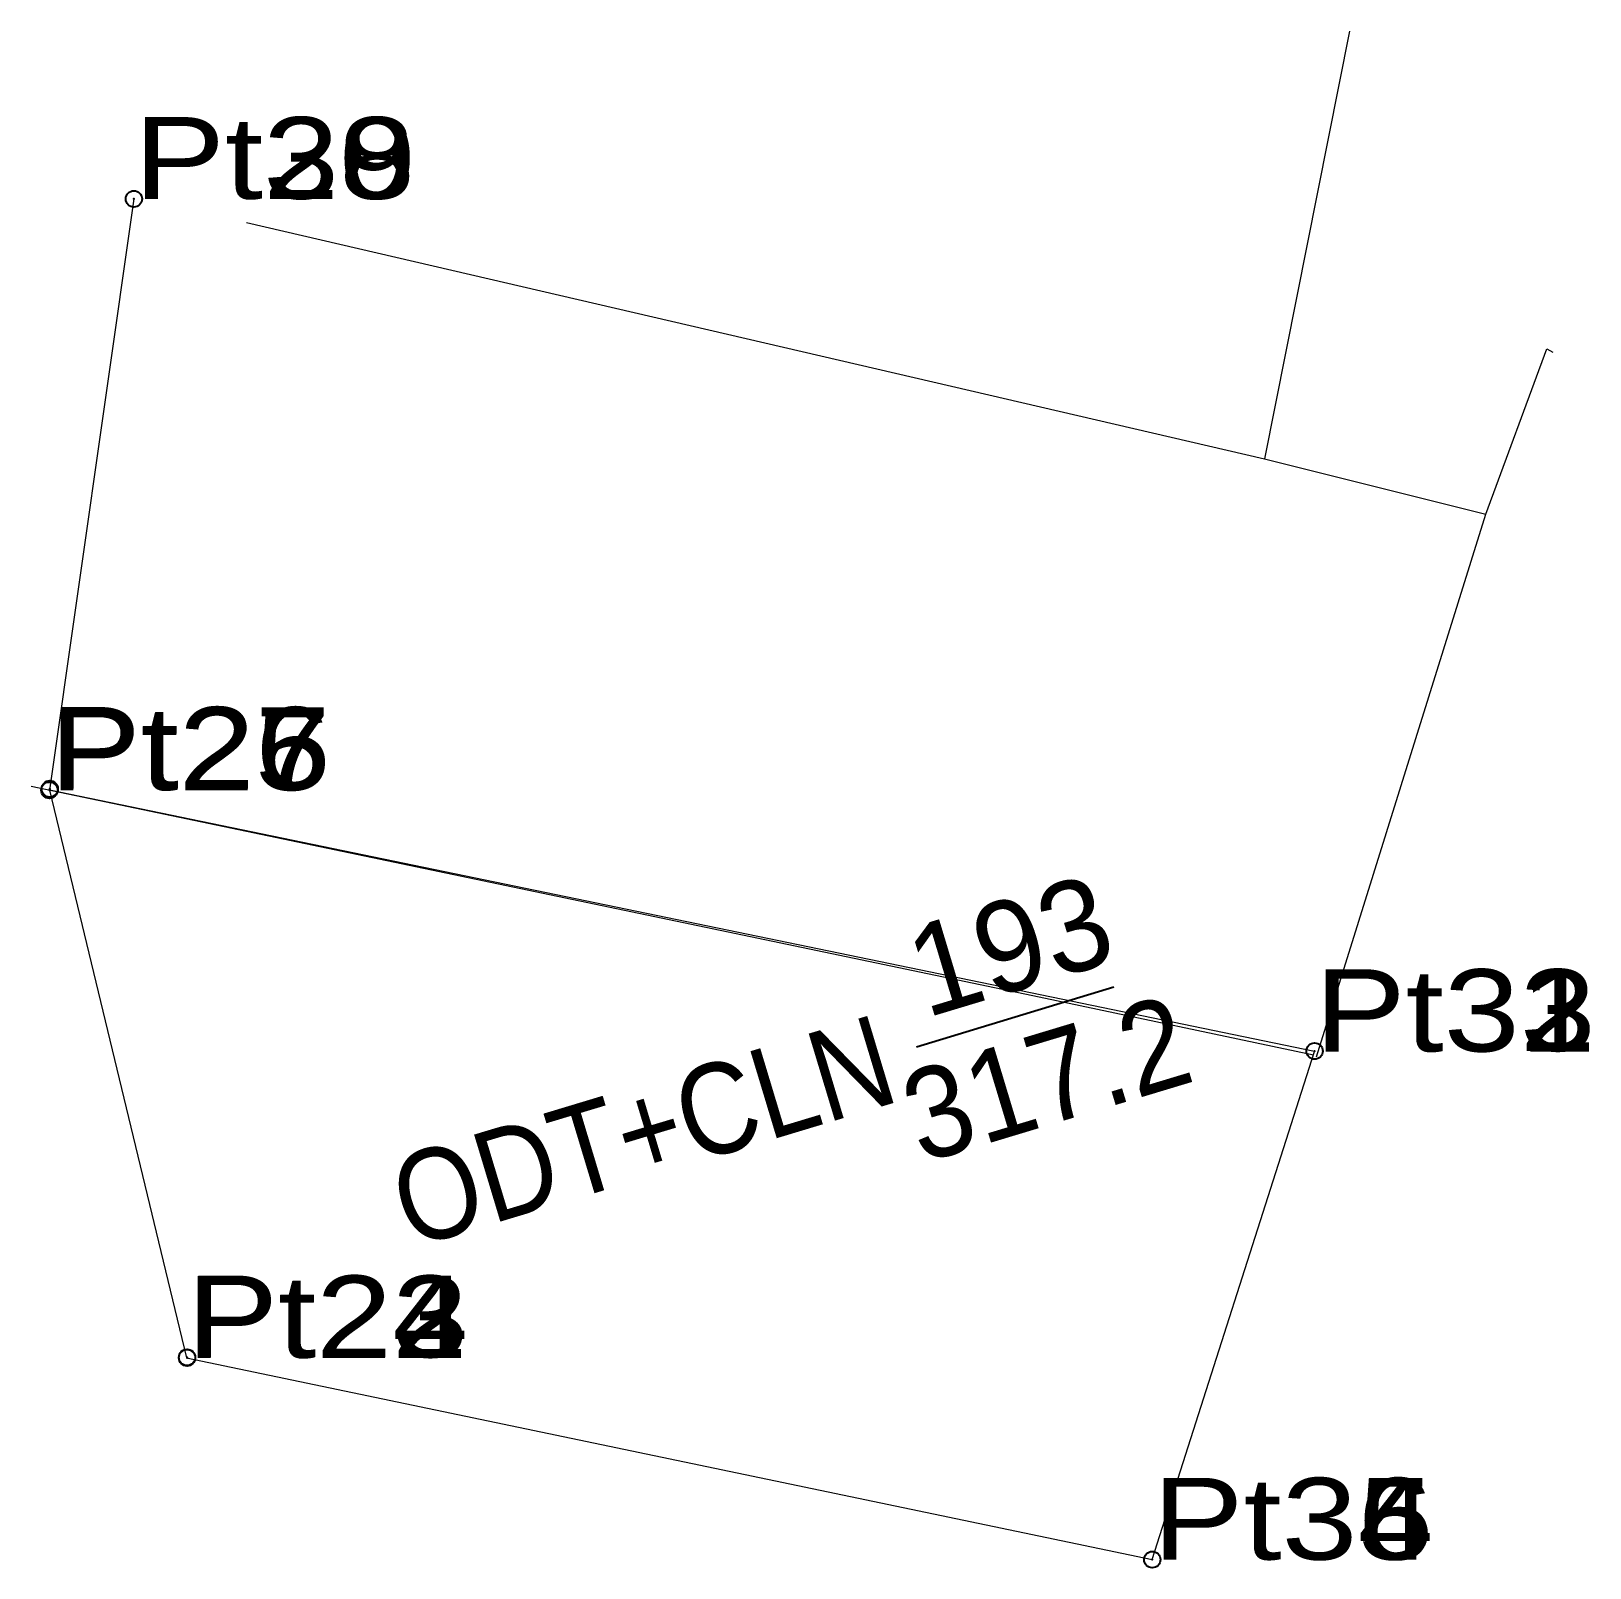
# Model space of a CAD drawing. Header units: metres. Extents: x 552159.7 to 552194, y 1839643.3 to 1839677.1.
import ezdxf
from ezdxf.enums import TextEntityAlignment as Align

# ---------------------------------------------------------------- set-up
doc = ezdxf.new("R2010")
doc.units = ezdxf.units.M
doc.header["$LTSCALE"] = 0.72
doc.header["$PDMODE"] = 32
doc.header["$PDSIZE"] = 0.36
for name, color, linetype, lineweight in [('10', 7, 'Continuous', 13), ('13', 7, 'Continuous', 25), ('28', 7, 'Continuous', 13)]:
    doc.layers.add(name, color=color, linetype=linetype, lineweight=lineweight)
doc.layers.add('12', color=7, linetype='Continuous')
doc.layers.add('7', color=7, linetype='Continuous')

msp = doc.modelspace()

# ---------------------------------------------------------------- linework, layer by layer
at = {"layer": '10'}
for p in [(552186.86, 1839667.66), (552188, 1839654.5)]:
    msp.add_line(p, (552191.73, 1839666.44), dxfattribs=at)
for points in [[(552161.98, 1839673.38), (552160.12, 1839660.37), (552163.14, 1839647.88), (552184.39, 1839643.44), (552187.96, 1839654.62), (552160.12, 1839660.37)], [(552191.73, 1839666.44), (552193.07, 1839670.08), (552193.2, 1839670.01)], [(552159.72, 1839660.46), (552181.9, 1839655.82), (552187.94, 1839654.55)]]:
    msp.add_lwpolyline(points, dxfattribs=at)
at = {"layer": '13'}
msp.add_line((552179.2, 1839654.72), (552183.54, 1839656.04), dxfattribs=at)
at = {"layer": '28'}
for p in [(552188.73, 1839677.07), (552164.46, 1839672.86)]:
    msp.add_line(p, (552186.86, 1839667.66), dxfattribs=at)
at = {"layer": '7'}
for p in [(552161.98, 1839673.38), (552160.12, 1839660.37), (552160.13, 1839660.4), (552160.13, 1839660.39), (552187.96, 1839654.63), (552163.15, 1839647.89), (552163.15, 1839647.88), (552184.39, 1839643.44)]:
    msp.add_point(p, dxfattribs=at)

# ---------------------------------------------------------------- texts
at = {"layer": '12', "width": 1.25}
for s, p in [('Pt28', (552161.98, 1839673.38)), ('Pt29', (552161.98, 1839673.38)), ('Pt30', (552161.98, 1839673.38)), ('Pt27', (552160.12, 1839660.39)), ('Pt25', (552160.12, 1839660.37)), ('Pt26', (552160.13, 1839660.4)), ('Pt32', (552187.96, 1839654.63)), ('Pt33', (552187.96, 1839654.63)), ('Pt31', (552187.96, 1839654.62)), ('Pt22', (552163.14, 1839647.88)), ('Pt23', (552163.15, 1839647.89)), ('Pt24', (552163.15, 1839647.89)), ('Pt34', (552184.39, 1839643.44)), ('Pt35', (552184.39, 1839643.44)), ('Pt36', (552184.39, 1839643.44))]:
    msp.add_text(s, height=1.8, dxfattribs=at).set_placement(p)
at = {"layer": '13'}
msp.add_text('193', height=2, rotation=16.791, dxfattribs=at).set_placement((552181.5412, 1839655.997), align=Align.CENTER)
at = {"layer": '13', "width": 0.95}
msp.add_text('317.2', height=2, rotation=16.791, dxfattribs=at).set_placement((552182.3462, 1839653.0701), align=Align.CENTER)
at = {"layer": '13', "width": 0.9}
msp.add_text('ODT+CLN ', height=2, rotation=16.791, dxfattribs=at).set_placement((552179.5224, 1839653.7373), align=Align.RIGHT)

doc.saveas('drawing.dxf')
